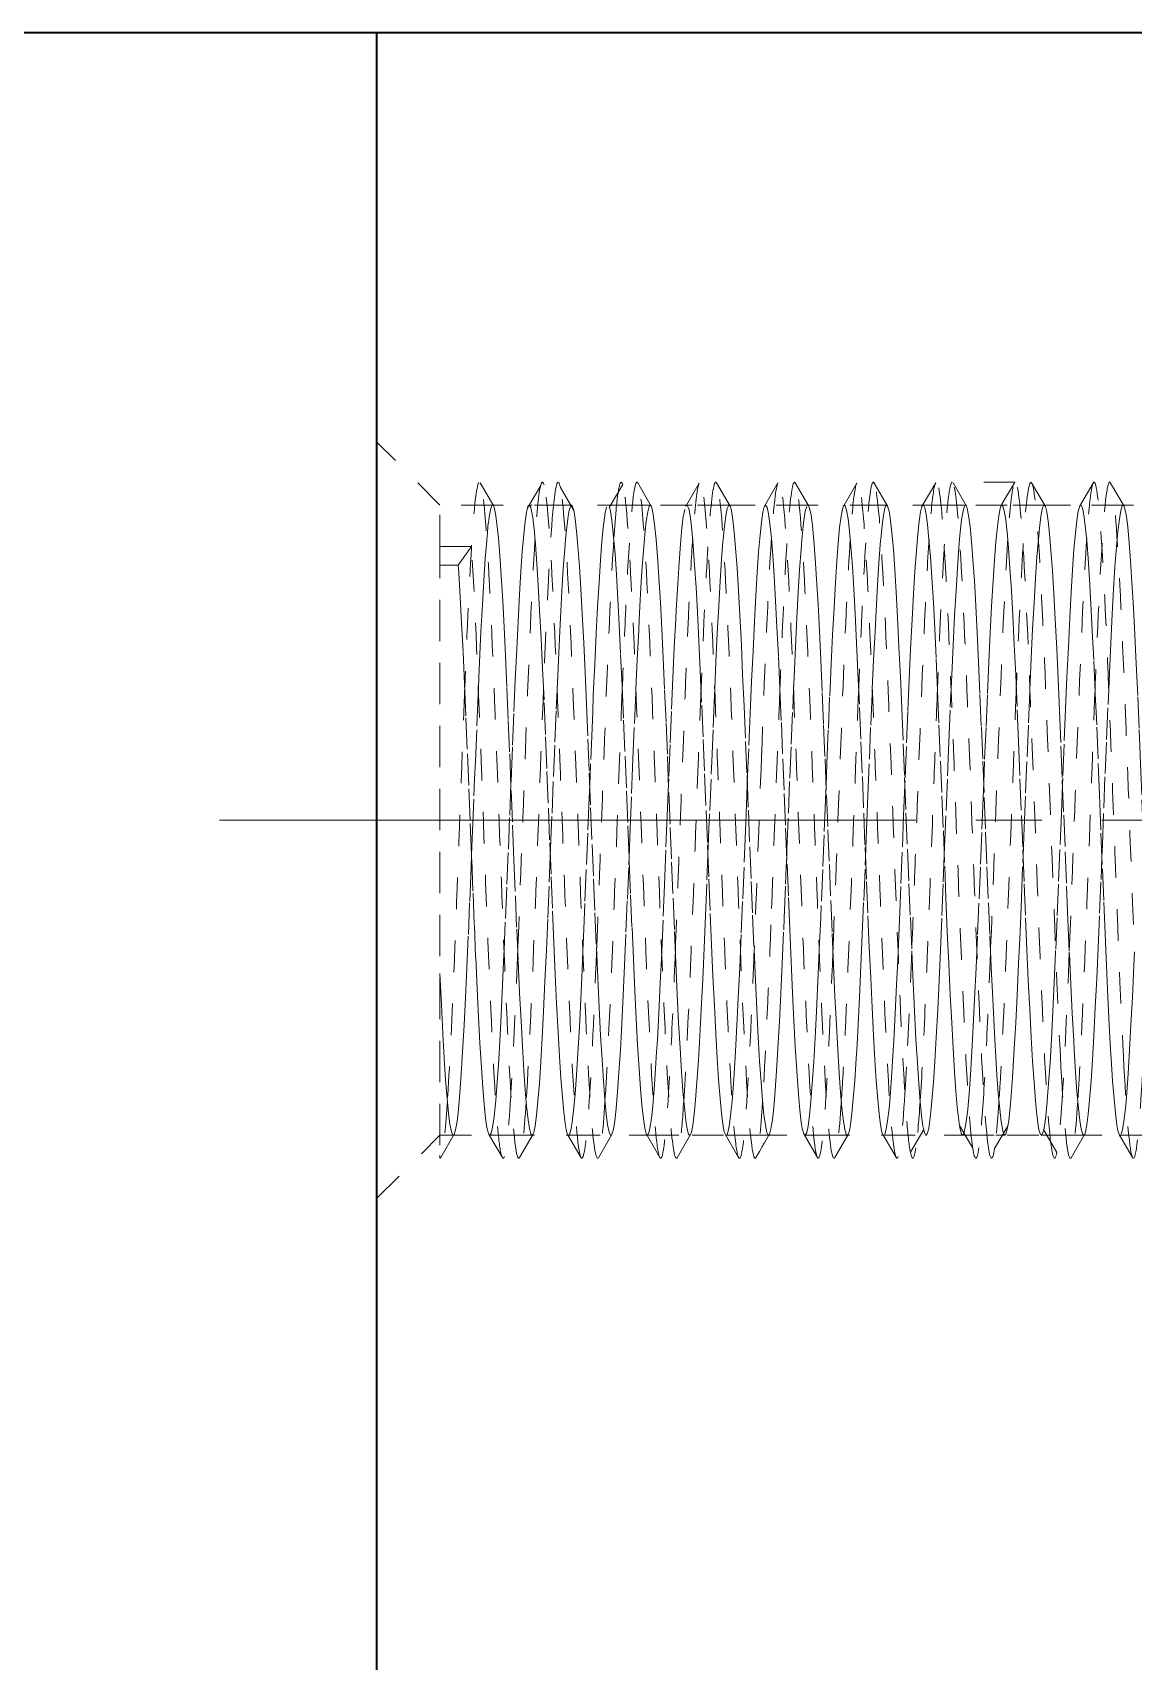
# Model space of a CAD drawing. Header units: millimetres. Extents: x -742 to 742, y -525 to 525.
# Drawn here: x -480.7 to -445.8, y -80.6 to -28.9 of the extents above; entities that cross this region are included whole.
import ezdxf

# ---------------------------------------------------------------- set-up
doc = ezdxf.new("R2010")
doc.units = ezdxf.units.MM
doc.linetypes.add('点画线', pattern=[18, 12, -2, 2, -2])
doc.linetypes.add('虚线', pattern=[2, 1, -1])
doc.layers.get('0').update_dxf_attribs({"lineweight": 35})
for name, color, linetype, lineweight in [('中心线层', 1, '点画线', 18), ('粗实线层', 7, 'Continuous', 35), ('虚线层', 6, '虚线', 18)]:
    doc.layers.add(name, color=color, linetype=linetype, lineweight=lineweight)

# ---------------------------------------------------------------- blocks, each defined once
blk = doc.blocks.new('*X9')
for p, q in [((-551.82, 60), (-487.802, 60)), ((-487.802, -70), (-487.802, 60)), ((-487.802, 60), (-437.802, 60))]:
    blk.add_line(p, q)
at = {"layer": '虚线层', "color": 7}
for p, q in [((-487.802, -70), (-487.802, 60)), ((-485.802, 45), (-487.802, 47)), ((-485.802, 45), (-487.802, 47)), ((-467.552, 45.732), (-469.552, 45.732)), ((-439.802, 45), (-485.802, 45)), ((-484.13, 45), (-485.802, 45)), ((-485.802, 25), (-485.802, 45)), ((-485.802, 43.688), (-485.802, 45)), ((-482.879, 45), (-482.973, 45)), ((-481.632, 45), (-482.879, 45)), ((-479.131, 45), (-480.471, 45)), ((-476.629, 45), (-477.972, 45)), ((-474.132, 45), (-475.474, 45)), ((-471.632, 45), (-472.971, 45)), ((-469.129, 45), (-470.471, 45)), ((-466.632, 45), (-467.974, 45)), ((-464.132, 45), (-465.471, 45)), ((-485.802, 43.688), (-485.802, 24.268)), ((-484.802, 43.688), (-485.802, 43.688)), ((-485.225, 43.095), (-484.802, 43.688)), ((-485.225, 43.095), (-485.802, 43.095)), ((-487.802, 23), (-485.802, 25)), ((-487.802, 23), (-485.802, 25)), ((-485.802, 25), (-439.802, 25)), ((-485.802, 25), (-485.383, 25)), ((-484.22, 25), (-482.88, 25)), ((-481.723, 25), (-480.38, 25)), ((-479.223, 25), (-477.883, 25)), ((-476.72, 25), (-475.381, 25)), ((-474.222, 25), (-472.879, 25)), ((-471.724, 25), (-470.382, 25)), ((-469.221, 25), (-468.167, 25)), ((-468.167, 25), (-467.882, 25)), ((-466.721, 25), (-466.636, 25)), ((-466.636, 25), (-465.379, 25)), ((-464.224, 25), (-462.881, 25))]:
    blk.add_line(p, q, dxfattribs=at)
for points in [[(-484.097, 44.969), (-484.525, 45.709)], [(-482.607, 45.625), (-482.971, 44.998)], [(-481.555, 44.833), (-481.981, 45.563)], [(-480.006, 45.657), (-480.432, 44.927)], [(-479.099, 44.967), (-479.526, 45.707)], [(-477.581, 45.701), (-477.985, 45.003)], [(-476.599, 44.972), (-477.026, 45.71)], [(-475.078, 45.707), (-475.505, 44.968)], [(-474.103, 44.973), (-474.53, 45.712)], [(-472.578, 45.703), (-472.982, 45.004)], [(-471.596, 44.96), (-472.023, 45.7)], [(-470.073, 45.713), (-470.501, 44.974)], [(-469.098, 44.97), (-469.525, 45.708)], [(-467.578, 45.708), (-467.972, 45.027)], [(-466.602, 44.974), (-467.03, 45.713)], [(-465.08, 45.7), (-465.507, 44.96)], [(-464.098, 44.964), (-464.525, 45.703)], [(-484.318, 43.903), (-484.3, 44.111), (-484.279, 44.323), (-484.234, 44.68), (-484.189, 44.898), (-484.166, 44.962), (-484.144, 44.995)], [(-482.989, 44.992), (-483.01, 44.954), (-483.027, 44.901)], [(-482.971, 44.998), (-483.02, 44.913)], [(-482.925, 44.922), (-482.968, 44.999), (-482.973, 45)], [(-481.779, 44.295), (-481.736, 44.646), (-481.715, 44.778), (-481.694, 44.878), (-481.648, 44.992), (-481.633, 45)], [(-481.633, 45), (-481.604, 44.975), (-481.56, 44.84)], [(-479.318, 43.931), (-479.304, 44.081), (-479.259, 44.488), (-479.211, 44.79), (-479.167, 44.956), (-479.145, 44.993)], [(-479.131, 45), (-479.125, 44.999), (-479.105, 44.977)], [(-477.985, 45.003), (-478.009, 44.963)], [(-476.747, 25.022), (-476.781, 25.114), (-476.829, 25.355), (-476.874, 25.705), (-476.918, 26.169), (-476.962, 26.774), (-477.005, 27.452), (-477.049, 28.222), (-477.097, 29.121), (-477.143, 30.05), (-477.187, 31.04), (-477.232, 32.133), (-477.274, 33.208), (-477.317, 34.305), (-477.365, 35.468), (-477.41, 36.568), (-477.456, 37.649), (-477.501, 38.75), (-477.543, 39.751), (-477.586, 40.694), (-477.633, 41.609), (-477.678, 42.398), (-477.724, 43.095), (-477.771, 43.722), (-477.813, 44.209), (-477.855, 44.583), (-477.901, 44.85), (-477.946, 44.98), (-477.972, 45)], [(-476.818, 43.924), (-476.78, 44.323), (-476.736, 44.665), (-476.691, 44.89), (-476.643, 44.995)], [(-476.629, 45), (-476.601, 44.976)], [(-474.247, 25.019), (-474.261, 25.045), (-474.306, 25.21), (-474.327, 25.338), (-474.349, 25.495), (-474.393, 25.919), (-474.436, 26.437), (-474.481, 27.06), (-474.529, 27.819), (-474.574, 28.631), (-474.618, 29.522), (-474.662, 30.53), (-474.705, 31.545), (-474.749, 32.602), (-474.797, 33.745), (-474.843, 34.848), (-474.887, 35.953), (-474.932, 37.102), (-474.974, 38.169), (-475.017, 39.197), (-475.065, 40.222), (-475.11, 41.132), (-475.156, 41.966), (-475.201, 42.752), (-475.243, 43.402), (-475.286, 43.95), (-475.333, 44.407), (-475.378, 44.724), (-475.424, 44.922), (-475.471, 45), (-475.474, 45)], [(-474.133, 45), (-474.123, 44.997), (-474.108, 44.983)], [(-474.108, 44.983), (-474.075, 44.902), (-474.029, 44.687), (-473.986, 44.354), (-473.941, 43.88), (-473.899, 43.318), (-473.855, 42.655), (-473.807, 41.856), (-473.761, 41.01), (-473.717, 40.091), (-473.672, 39.058), (-473.629, 38.023), (-473.586, 36.952), (-473.539, 35.801), (-473.493, 34.695), (-473.448, 33.594), (-473.402, 32.454), (-473.36, 31.402), (-473.317, 30.393), (-473.271, 29.394), (-473.225, 28.514), (-473.179, 27.714), (-473.133, 26.968), (-473.091, 26.359), (-473.048, 25.856), (-473.002, 25.448), (-472.957, 25.18), (-472.911, 25.031), (-472.879, 25)], [(-472.982, 45.004), (-473.005, 44.964)], [(-471.747, 25.017), (-471.758, 25.039), (-471.779, 25.102), (-471.824, 25.335), (-471.867, 25.677), (-471.913, 26.134), (-471.961, 26.73), (-472.006, 27.402), (-472.027, 27.776), (-472.048, 28.166), (-472.093, 29.06), (-472.136, 29.984), (-472.181, 30.97), (-472.229, 32.06), (-472.274, 33.133), (-472.318, 34.229), (-472.362, 35.392), (-472.405, 36.493), (-472.449, 37.575), (-472.497, 38.679), (-472.543, 39.684), (-472.587, 40.631), (-472.632, 41.552), (-472.674, 42.346), (-472.717, 43.05), (-472.765, 43.684), (-472.81, 44.179), (-472.856, 44.561), (-472.901, 44.836), (-472.943, 44.975), (-472.971, 45)], [(-471.819, 43.918), (-471.775, 44.35), (-471.729, 44.685), (-471.686, 44.901), (-471.641, 44.997)], [(-471.632, 45), (-471.603, 44.972)], [(-470.496, 44.982), (-470.51, 44.956), (-470.556, 44.791), (-470.601, 44.488), (-470.643, 44.081), (-470.686, 43.563), (-470.733, 42.906), (-470.778, 42.181), (-470.824, 41.369), (-470.87, 40.431), (-470.913, 39.471), (-470.955, 38.455), (-471.001, 37.343), (-471.046, 36.255), (-471.052, 36.124)], [(-469.319, 25.299), (-469.345, 25.471), (-469.393, 25.887), (-469.437, 26.398), (-469.458, 26.695), (-469.479, 27.014), (-469.524, 27.766), (-469.567, 28.573), (-469.613, 29.458), (-469.661, 30.461), (-469.706, 31.473), (-469.727, 32), (-469.748, 32.528), (-469.793, 33.669), (-469.836, 34.772), (-469.881, 35.877), (-469.929, 37.027), (-469.974, 38.096), (-470.018, 39.127), (-470.062, 40.157), (-470.105, 41.071), (-470.149, 41.912), (-470.197, 42.704), (-470.243, 43.361), (-470.287, 43.915), (-470.332, 44.381), (-470.374, 44.706), (-470.417, 44.913), (-470.465, 44.999), (-470.471, 45)], [(-469.129, 45), (-469.116, 44.995), (-469.101, 44.975)], [(-467.972, 45.027), (-468.005, 44.97)], [(-466.824, 25.316), (-466.867, 25.65), (-466.889, 25.862), (-466.91, 26.099), (-466.955, 26.688), (-466.999, 27.352), (-467.045, 28.11), (-467.093, 28.998), (-467.137, 29.918), (-467.158, 30.406), (-467.179, 30.9), (-467.224, 31.987), (-467.267, 33.058), (-467.313, 34.153), (-467.361, 35.315), (-467.406, 36.417), (-467.427, 36.966), (-467.448, 37.501), (-467.493, 38.608), (-467.536, 39.616), (-467.581, 40.567), (-467.629, 41.494), (-467.674, 42.294), (-467.718, 43.005), (-467.762, 43.646), (-467.805, 44.148), (-467.849, 44.538), (-467.897, 44.822), (-467.942, 44.97), (-467.974, 45)], [(-466.817, 43.907), (-466.816, 43.911), (-466.772, 44.377), (-466.729, 44.704), (-466.686, 44.911), (-466.639, 44.999)], [(-466.632, 45), (-466.607, 44.982)], [(-466.607, 44.982), (-466.593, 44.957), (-466.548, 44.793), (-466.502, 44.491), (-466.46, 44.085), (-466.417, 43.568), (-466.371, 42.912), (-466.325, 42.188), (-466.279, 41.377), (-466.233, 40.44), (-466.191, 39.48), (-466.148, 38.465), (-466.102, 37.353), (-466.057, 36.265), (-466.011, 35.162), (-465.964, 34.001), (-465.921, 32.908), (-465.9, 32.366), (-465.879, 31.841), (-465.833, 30.761), (-465.789, 29.787), (-465.743, 28.877), (-465.696, 28), (-465.679, 27.714)], [(-464.524, 27.714), (-464.567, 28.514), (-464.589, 28.949), (-464.61, 29.394), (-464.655, 30.394), (-464.699, 31.402), (-464.745, 32.454), (-464.793, 33.593), (-464.837, 34.695), (-464.858, 35.253), (-464.879, 35.801), (-464.924, 36.953), (-464.967, 38.024), (-465.013, 39.058), (-465.061, 40.091), (-465.106, 41.01), (-465.127, 41.446), (-465.148, 41.856), (-465.193, 42.655), (-465.236, 43.318), (-465.281, 43.88), (-465.329, 44.354), (-465.374, 44.687), (-465.418, 44.902), (-465.462, 44.997), (-465.471, 45)], [(-464.133, 45), (-464.117, 44.993), (-464.105, 44.976)], [(-484.101, 44.975), (-484.096, 44.965), (-484.079, 44.922)], [(-484.079, 44.922), (-484.036, 44.724), (-484.015, 44.579), (-483.994, 44.407), (-483.949, 43.95), (-483.904, 43.402), (-483.859, 42.752), (-483.811, 41.967), (-483.767, 41.132), (-483.746, 40.682), (-483.725, 40.222), (-483.68, 39.197), (-483.636, 38.169), (-483.591, 37.102), (-483.543, 35.953), (-483.498, 34.848), (-483.476, 34.291), (-483.455, 33.745), (-483.411, 32.602), (-483.368, 31.545), (-483.323, 30.53), (-483.275, 29.522), (-483.229, 28.631), (-483.186, 27.819), (-483.141, 27.06), (-483.099, 26.437), (-483.055, 25.919), (-483.007, 25.495), (-482.961, 25.21), (-482.917, 25.045), (-482.88, 25)], [(-483.027, 44.901), (-483.055, 44.775), (-483.1, 44.482), (-483.145, 44.073), (-483.193, 43.524), (-483.237, 42.894), (-483.258, 42.54), (-483.279, 42.168), (-483.324, 41.31), (-483.368, 40.415), (-483.413, 39.453), (-483.461, 38.384), (-483.506, 37.324), (-483.528, 36.779), (-483.549, 36.236), (-483.551, 36.162)], [(-483.02, 44.913), (-483.033, 44.891)], [(-481.75, 25.023), (-481.787, 25.125), (-481.832, 25.375), (-481.874, 25.734), (-481.918, 26.205), (-481.965, 26.817), (-482.011, 27.502), (-482.056, 28.278), (-482.101, 29.183), (-482.143, 30.117), (-482.186, 31.11), (-482.233, 32.206), (-482.278, 33.283), (-482.324, 34.381), (-482.371, 35.544), (-482.413, 36.643), (-482.455, 37.723), (-482.501, 38.821), (-482.546, 39.818), (-482.592, 40.756), (-482.64, 41.666), (-482.682, 42.449), (-482.704, 42.809), (-482.725, 43.14), (-482.77, 43.759), (-482.815, 44.239), (-482.86, 44.605), (-482.908, 44.863), (-482.925, 44.922)], [(-481.56, 44.84), (-481.559, 44.837), (-481.511, 44.561), (-481.467, 44.179), (-481.446, 43.943), (-481.425, 43.684), (-481.38, 43.05), (-481.336, 42.346), (-481.291, 41.552), (-481.243, 40.631), (-481.198, 39.684), (-481.176, 39.184), (-481.155, 38.679), (-481.111, 37.575), (-481.068, 36.492), (-481.023, 35.392), (-480.975, 34.229), (-480.929, 33.133), (-480.886, 32.06), (-480.841, 30.97), (-480.799, 29.984), (-480.755, 29.06), (-480.707, 28.166), (-480.661, 27.402), (-480.617, 26.73), (-480.572, 26.134), (-480.53, 25.677), (-480.486, 25.335), (-480.439, 25.102), (-480.393, 25.005), (-480.38, 25)], [(-480.515, 44.94), (-480.56, 44.758), (-480.608, 44.438), (-480.624, 44.295)], [(-479.25, 25.024), (-479.262, 25.052), (-479.305, 25.226), (-479.349, 25.519), (-479.397, 25.952), (-479.443, 26.477), (-479.487, 27.106), (-479.532, 27.872), (-479.574, 28.691), (-479.617, 29.586), (-479.665, 30.598), (-479.711, 31.617), (-479.756, 32.676), (-479.801, 33.821), (-479.843, 34.925), (-479.886, 36.029), (-479.933, 37.177), (-479.978, 38.241), (-480.024, 39.266), (-480.071, 40.287), (-480.113, 41.192), (-480.155, 42.021), (-480.201, 42.8), (-480.246, 43.444), (-480.292, 43.983), (-480.339, 44.433), (-480.382, 44.742), (-480.404, 44.852), (-480.425, 44.932), (-480.426, 44.936)], [(-479.105, 44.977), (-479.08, 44.912), (-479.036, 44.706), (-478.991, 44.381), (-478.943, 43.915), (-478.898, 43.361), (-478.876, 43.042), (-478.855, 42.704), (-478.811, 41.911), (-478.768, 41.071), (-478.723, 40.157), (-478.675, 39.127), (-478.629, 38.096), (-478.586, 37.027), (-478.541, 35.877), (-478.499, 34.772), (-478.455, 33.669), (-478.407, 32.528), (-478.361, 31.473), (-478.317, 30.462), (-478.272, 29.458), (-478.23, 28.573), (-478.186, 27.766), (-478.139, 27.014), (-478.093, 26.398), (-478.048, 25.888), (-478.002, 25.471), (-477.96, 25.194), (-477.917, 25.038), (-477.883, 25)], [(-478.039, 44.866), (-478.082, 44.625), (-478.104, 44.459), (-478.125, 44.267), (-478.17, 43.767), (-478.215, 43.183), (-478.26, 42.498), (-478.308, 41.679), (-478.324, 41.369)], [(-476.601, 44.976), (-476.598, 44.97), (-476.576, 44.911), (-476.555, 44.822), (-476.511, 44.538), (-476.468, 44.148), (-476.423, 43.646), (-476.375, 43.005), (-476.329, 42.294), (-476.286, 41.494), (-476.241, 40.567), (-476.199, 39.616), (-476.155, 38.608), (-476.107, 37.501), (-476.061, 36.417), (-476.017, 35.315), (-475.972, 34.153), (-475.93, 33.058), (-475.886, 31.987), (-475.839, 30.9), (-475.793, 29.918), (-475.748, 28.998), (-475.702, 28.111), (-475.66, 27.352), (-475.617, 26.688), (-475.571, 26.099), (-475.525, 25.65), (-475.479, 25.316), (-475.433, 25.092), (-475.391, 25.003), (-475.381, 25)], [(-475.501, 44.975), (-475.513, 44.948), (-475.555, 44.775), (-475.601, 44.463), (-475.646, 44.049), (-475.692, 43.523), (-475.739, 42.859), (-475.782, 42.128), (-475.804, 41.726), (-475.825, 41.31), (-475.87, 40.366), (-475.915, 39.402), (-475.96, 38.383), (-476.008, 37.268), (-476.024, 36.867)], [(-474.317, 43.904), (-474.298, 44.113), (-474.276, 44.328), (-474.255, 44.512), (-474.211, 44.806), (-474.167, 44.962)], [(-472.998, 44.976), (-473.033, 44.878), (-473.078, 44.646), (-473.124, 44.295), (-473.17, 43.804), (-473.213, 43.227), (-473.255, 42.549), (-473.301, 41.736), (-473.346, 40.879), (-473.392, 39.95), (-473.439, 38.908), (-473.482, 37.867), (-473.504, 37.329), (-473.525, 36.792), (-473.551, 36.112)], [(-471.603, 44.972), (-471.599, 44.963), (-471.555, 44.808), (-471.507, 44.515), (-471.461, 44.117), (-471.417, 43.608), (-471.372, 42.959), (-471.329, 42.241), (-471.286, 41.435), (-471.239, 40.504), (-471.193, 39.548), (-471.148, 38.537), (-471.102, 37.427), (-471.06, 36.341), (-471.017, 35.239), (-470.971, 34.077), (-470.925, 32.983), (-470.879, 31.914), (-470.833, 30.831), (-470.791, 29.853), (-470.748, 28.937), (-470.702, 28.055), (-470.657, 27.303), (-470.611, 26.645), (-470.564, 26.064), (-470.521, 25.623), (-470.5, 25.444), (-470.479, 25.297), (-470.456, 25.171)], [(-469.318, 43.926), (-469.299, 44.144), (-469.255, 44.535), (-469.207, 44.821), (-469.161, 44.969)], [(-469.101, 44.975), (-469.072, 44.891), (-469.029, 44.668), (-468.986, 44.327), (-468.939, 43.845), (-468.893, 43.276), (-468.848, 42.605), (-468.802, 41.8), (-468.76, 40.949), (-468.717, 40.025), (-468.671, 38.987), (-468.625, 37.951), (-468.579, 36.878), (-468.533, 35.725), (-468.491, 34.619), (-468.448, 33.518), (-468.402, 32.38), (-468.357, 31.33), (-468.311, 30.326), (-468.264, 29.331), (-468.221, 28.456), (-468.2, 28.045), (-468.179, 27.661), (-468.133, 26.922), (-468.089, 26.321), (-468.043, 25.826), (-467.996, 25.426), (-467.979, 25.316)], [(-468.002, 44.975), (-468.032, 44.89), (-468.074, 44.665), (-468.117, 44.323), (-468.165, 43.84), (-468.21, 43.27), (-468.256, 42.599), (-468.301, 41.793), (-468.343, 40.941), (-468.386, 40.016), (-468.433, 38.978), (-468.478, 37.941), (-468.524, 36.867), (-468.552, 36.186)], [(-465.501, 44.971), (-465.505, 44.962), (-465.549, 44.806), (-465.597, 44.512), (-465.642, 44.113), (-465.687, 43.602), (-465.732, 42.952), (-465.774, 42.234), (-465.817, 41.427), (-465.865, 40.495), (-465.91, 39.539), (-465.956, 38.527), (-466.001, 37.417), (-466.043, 36.331), (-466.051, 36.125)], [(-464.318, 43.921), (-464.293, 44.175), (-464.248, 44.558), (-464.202, 44.835), (-464.16, 44.975)], [(-464.105, 44.976), (-464.071, 44.88), (-464.025, 44.648), (-463.979, 44.299), (-463.933, 43.809), (-463.891, 43.233), (-463.848, 42.555), (-463.802, 41.744), (-463.757, 40.887), (-463.711, 39.959), (-463.664, 38.917), (-463.621, 37.877), (-463.6, 37.339), (-463.579, 36.802), (-463.533, 35.648), (-463.489, 34.542), (-463.443, 33.442), (-463.396, 32.306), (-463.379, 31.914)], [(-481.817, 43.907), (-481.796, 44.136), (-481.779, 44.295)], [(-480.624, 44.295), (-480.668, 43.831), (-480.689, 43.556), (-480.71, 43.259), (-480.755, 42.549), (-480.8, 41.778), (-480.845, 40.925), (-480.893, 39.95), (-480.937, 38.961), (-480.958, 38.443), (-480.979, 37.922), (-481.024, 36.792), (-481.051, 36.099)], [(-484.585, 39.166), (-484.57, 39.534), (-484.548, 40.016), (-484.503, 40.987), (-484.457, 41.834), (-484.434, 42.231), (-484.412, 42.599), (-484.364, 43.302), (-484.321, 43.867), (-484.318, 43.903)], [(-482.084, 39.142), (-482.064, 39.589), (-482.021, 40.543), (-482, 40.998), (-481.979, 41.428), (-481.933, 42.274), (-481.889, 42.987), (-481.843, 43.603), (-481.817, 43.907)], [(-479.479, 41.369), (-479.436, 42.181), (-479.415, 42.558), (-479.394, 42.906), (-479.348, 43.563), (-479.318, 43.931)], [(-477.086, 39.167), (-477.048, 40.016), (-477.004, 40.941), (-476.959, 41.792), (-476.911, 42.598), (-476.867, 43.27), (-476.845, 43.57), (-476.825, 43.84), (-476.818, 43.924)], [(-474.584, 39.142), (-474.567, 39.538), (-474.545, 40.028), (-474.525, 40.495), (-474.48, 41.428), (-474.436, 42.234), (-474.391, 42.952), (-474.343, 43.602), (-474.317, 43.904)], [(-472.085, 39.167), (-472.043, 40.082), (-471.998, 41.002), (-471.976, 41.438), (-471.955, 41.848), (-471.911, 42.648), (-471.867, 43.313), (-471.823, 43.876), (-471.819, 43.918)], [(-469.586, 39.179), (-469.567, 39.607), (-469.523, 40.559), (-469.475, 41.486), (-469.429, 42.287), (-469.386, 42.998), (-469.341, 43.641), (-469.318, 43.926)], [(-467.085, 39.139), (-467.041, 40.148), (-466.999, 41.063), (-466.955, 41.904), (-466.907, 42.697), (-466.861, 43.355), (-466.817, 43.907)], [(-464.585, 39.154), (-464.561, 39.674), (-464.516, 40.622), (-464.472, 41.544), (-464.429, 42.339), (-464.386, 43.044), (-464.339, 43.679), (-464.318, 43.921)], [(-484.245, 25.019), (-484.265, 25.06), (-484.311, 25.242), (-484.356, 25.543), (-484.401, 25.984), (-484.443, 26.517), (-484.486, 27.154), (-484.533, 27.926), (-484.578, 28.75), (-484.624, 29.65), (-484.671, 30.667), (-484.713, 31.689), (-484.755, 32.751), (-484.801, 33.897), (-484.846, 35.001), (-484.892, 36.105), (-484.94, 37.251), (-484.983, 38.314), (-485.004, 38.834), (-485.025, 39.335), (-485.07, 40.352), (-485.115, 41.252), (-485.16, 42.075), (-485.208, 42.848), (-485.225, 43.095)], [(-479.586, 39.168), (-479.543, 40.082), (-479.496, 41.048), (-479.479, 41.369)], [(-478.324, 41.369), (-478.368, 40.479), (-478.389, 40.004), (-478.41, 39.521), (-478.455, 38.456), (-478.5, 37.398), (-478.545, 36.312), (-478.552, 36.149)], [(-484.802, 33.903), (-484.771, 34.666), (-484.725, 35.771), (-484.702, 36.326), (-484.68, 36.867), (-484.633, 37.995), (-484.591, 39.03), (-484.585, 39.166)], [(-482.302, 33.841), (-482.291, 34.123), (-482.248, 35.229), (-482.203, 36.388), (-482.157, 37.473), (-482.112, 38.527), (-482.084, 39.142)], [(-479.801, 33.827), (-479.764, 34.742), (-479.721, 35.848), (-479.7, 36.401), (-479.679, 36.943), (-479.633, 38.068), (-479.589, 39.1), (-479.586, 39.168)], [(-477.179, 36.867), (-477.136, 37.941), (-477.115, 38.469), (-477.094, 38.978), (-477.086, 39.167)], [(-474.802, 33.862), (-474.794, 34.066), (-474.748, 35.228), (-474.704, 36.331), (-474.659, 37.417), (-474.611, 38.527), (-474.584, 39.142)], [(-472.301, 33.814), (-472.267, 34.685), (-472.245, 35.242), (-472.225, 35.79), (-472.18, 36.942), (-472.136, 38.014), (-472.091, 39.048), (-472.085, 39.167)], [(-469.801, 33.886), (-469.791, 34.142), (-469.743, 35.305), (-469.698, 36.406), (-469.676, 36.956), (-469.655, 37.491), (-469.611, 38.599), (-469.586, 39.179)], [(-467.302, 33.886), (-467.267, 34.761), (-467.223, 35.867), (-467.175, 37.017), (-467.129, 38.086), (-467.086, 39.118), (-467.085, 39.139)], [(-464.801, 33.814), (-464.786, 34.219), (-464.741, 35.381), (-464.699, 36.482), (-464.655, 37.565), (-464.607, 38.67), (-464.585, 39.154)], [(-477.301, 33.895), (-477.289, 34.2), (-477.243, 35.305), (-477.196, 36.463), (-477.179, 36.867)], [(-476.024, 36.867), (-476.052, 36.181)], [(-483.551, 36.162), (-483.593, 35.076), (-483.636, 33.971), (-483.681, 32.879), (-483.729, 31.759), (-483.769, 30.863)], [(-481.051, 36.099), (-481.068, 35.695), (-481.113, 34.589), (-481.161, 33.433), (-481.206, 32.352), (-481.228, 31.818), (-481.249, 31.303), (-481.268, 30.832)], [(-478.552, 36.149), (-478.593, 35.153), (-478.637, 34.047), (-478.658, 33.494), (-478.679, 32.954), (-478.724, 31.831), (-478.767, 30.819)], [(-476.052, 36.181), (-476.068, 35.771), (-476.089, 35.215), (-476.11, 34.666), (-476.155, 33.508), (-476.2, 32.425), (-476.245, 31.374), (-476.268, 30.854)], [(-473.551, 36.112), (-473.57, 35.638), (-473.615, 34.532), (-473.66, 33.432), (-473.708, 32.296), (-473.724, 31.904)], [(-471.052, 36.124), (-471.092, 35.152), (-471.139, 33.99), (-471.182, 32.898), (-471.204, 32.356), (-471.225, 31.831), (-471.267, 30.821)], [(-468.552, 36.186), (-468.57, 35.714), (-468.613, 34.609), (-468.655, 33.508), (-468.701, 32.37), (-468.746, 31.321), (-468.768, 30.837)], [(-466.051, 36.125), (-466.086, 35.228), (-466.133, 34.066), (-466.178, 32.973), (-466.224, 31.904), (-466.269, 30.864)], [(-485.355, 25.025), (-485.355, 25.025), (-485.307, 25.174), (-485.261, 25.439), (-485.238, 25.618), (-485.217, 25.822), (-485.172, 26.344), (-485.13, 26.95), (-485.108, 27.293), (-485.086, 27.655), (-485.039, 28.492), (-484.993, 29.37), (-484.97, 29.839), (-484.948, 30.317), (-484.902, 31.374), (-484.86, 32.425), (-484.839, 32.968), (-484.817, 33.508), (-484.802, 33.903)], [(-482.855, 25.022), (-482.83, 25.088), (-482.786, 25.294), (-482.739, 25.639), (-482.693, 26.085), (-482.648, 26.64), (-482.602, 27.333), (-482.56, 28.089), (-482.517, 28.929), (-482.471, 29.893), (-482.425, 30.873), (-482.38, 31.904), (-482.333, 33.029), (-482.302, 33.841)], [(-480.352, 25.023), (-480.348, 25.031), (-480.302, 25.189), (-480.26, 25.462), (-480.217, 25.852), (-480.171, 26.383), (-480.125, 26.996), (-480.08, 27.706), (-480.033, 28.55), (-479.991, 29.433), (-479.948, 30.385), (-479.902, 31.446), (-479.857, 32.499), (-479.812, 33.584), (-479.801, 33.827)], [(-477.858, 25.018), (-477.825, 25.098), (-477.78, 25.313), (-477.733, 25.666), (-477.691, 26.12), (-477.648, 26.682), (-477.602, 27.383), (-477.557, 28.144), (-477.512, 28.99), (-477.464, 29.958), (-477.421, 30.943), (-477.4, 31.459), (-477.379, 31.977), (-477.333, 33.104), (-477.301, 33.895)], [(-474.879, 31.904), (-474.836, 32.973), (-474.815, 33.522), (-474.802, 33.862)], [(-472.579, 27.706), (-472.536, 28.506), (-472.515, 28.94), (-472.494, 29.386), (-472.448, 30.384), (-472.404, 31.392), (-472.359, 32.444), (-472.311, 33.583), (-472.301, 33.814)], [(-470.279, 25.313), (-470.236, 25.646), (-470.215, 25.858), (-470.194, 26.094), (-470.148, 26.682), (-470.104, 27.345), (-470.059, 28.103), (-470.011, 28.99), (-469.967, 29.909), (-469.945, 30.396), (-469.925, 30.891), (-469.88, 31.977), (-469.836, 33.048), (-469.801, 33.886)], [(-467.784, 25.297), (-467.759, 25.468), (-467.711, 25.883), (-467.667, 26.392), (-467.645, 26.689), (-467.625, 27.007), (-467.58, 27.759), (-467.536, 28.565), (-467.491, 29.449), (-467.443, 30.452), (-467.398, 31.463), (-467.376, 31.99), (-467.355, 32.518), (-467.311, 33.659), (-467.302, 33.886)], [(-465.357, 25.017), (-465.345, 25.038), (-465.324, 25.101), (-465.28, 25.332), (-465.236, 25.673), (-465.191, 26.129), (-465.143, 26.724), (-465.098, 27.395), (-465.076, 27.768), (-465.055, 28.158), (-465.011, 29.051), (-464.967, 29.975), (-464.923, 30.961), (-464.875, 32.05), (-464.829, 33.123), (-464.801, 33.814)], [(-475.352, 25.029), (-475.348, 25.037), (-475.302, 25.204), (-475.257, 25.485), (-475.211, 25.883), (-475.164, 26.422), (-475.121, 27.042), (-475.1, 27.392), (-475.079, 27.759), (-475.033, 28.609), (-474.989, 29.497), (-474.943, 30.453), (-474.896, 31.517), (-474.879, 31.904)], [(-473.724, 31.904), (-473.768, 30.873), (-473.768, 30.857)], [(-483.769, 30.863), (-483.774, 30.734), (-483.818, 29.762), (-483.862, 28.808), (-483.905, 27.979), (-483.949, 27.236), (-483.997, 26.557), (-484.035, 26.096)], [(-481.268, 30.832), (-481.293, 30.249), (-481.336, 29.307), (-481.381, 28.434), (-481.429, 27.603), (-481.474, 26.905), (-481.518, 26.306), (-481.535, 26.092)], [(-478.767, 30.819), (-478.768, 30.804), (-478.813, 29.827), (-478.861, 28.869), (-478.906, 28.034), (-478.928, 27.645), (-478.949, 27.284), (-478.993, 26.598), (-479.034, 26.075)], [(-476.268, 30.854), (-476.293, 30.317), (-476.337, 29.37), (-476.358, 28.918), (-476.379, 28.492), (-476.424, 27.654), (-476.468, 26.95), (-476.513, 26.344), (-476.536, 26.073)], [(-473.768, 30.857), (-473.789, 30.372), (-473.81, 29.893), (-473.855, 28.929), (-473.9, 28.089), (-473.945, 27.333), (-473.993, 26.64), (-474.036, 26.098)], [(-471.267, 30.821), (-471.27, 30.751), (-471.315, 29.778), (-471.36, 28.868), (-471.408, 27.993), (-471.424, 27.706)], [(-468.768, 30.837), (-468.792, 30.317), (-468.839, 29.323), (-468.882, 28.448), (-468.904, 28.038), (-468.925, 27.654), (-468.97, 26.916), (-469.015, 26.316), (-469.035, 26.083)], [(-466.269, 30.864), (-466.27, 30.821), (-466.313, 29.844), (-466.355, 28.929), (-466.401, 28.048), (-466.446, 27.296), (-466.492, 26.64), (-466.536, 26.096)], [(-463.767, 30.825), (-463.786, 30.384), (-463.833, 29.386), (-463.878, 28.506), (-463.924, 27.706), (-463.97, 26.962), (-464.013, 26.354), (-464.035, 26.07)], [(-485.802, 30.138), (-485.756, 29.146), (-485.711, 28.222), (-485.668, 27.452), (-485.645, 27.098), (-485.623, 26.774), (-485.575, 26.169), (-485.529, 25.705), (-485.507, 25.514), (-485.486, 25.355), (-485.441, 25.114), (-485.399, 25.008), (-485.383, 25)], [(-472.851, 25.025), (-472.821, 25.109), (-472.8, 25.207), (-472.779, 25.332), (-472.733, 25.694), (-472.689, 26.155), (-472.643, 26.725), (-472.596, 27.432), (-472.579, 27.706)], [(-471.424, 27.706), (-471.467, 26.996), (-471.489, 26.674), (-471.51, 26.383), (-471.534, 26.078)], [(-465.679, 27.714), (-465.636, 27.002), (-465.615, 26.68), (-465.594, 26.388), (-465.548, 25.856), (-465.504, 25.465), (-465.459, 25.191), (-465.411, 25.032), (-465.379, 25)], [(-464.252, 25.024), (-464.282, 25.111), (-464.304, 25.209), (-464.325, 25.335), (-464.37, 25.698), (-464.415, 26.16), (-464.46, 26.731), (-464.508, 27.439), (-464.524, 27.714)], [(-484.035, 26.096), (-484.043, 26.017), (-484.087, 25.587), (-484.132, 25.259), (-484.174, 25.069), (-484.218, 25)], [(-481.535, 26.092), (-481.562, 25.791), (-481.605, 25.417), (-481.649, 25.16), (-481.697, 25.02)], [(-479.034, 26.075), (-479.036, 26.051), (-479.081, 25.613), (-479.129, 25.276), (-479.174, 25.078), (-479.218, 25.001)], [(-476.536, 26.073), (-476.561, 25.822), (-476.606, 25.439), (-476.628, 25.291), (-476.649, 25.174), (-476.693, 25.025)], [(-474.036, 26.098), (-474.037, 26.085), (-474.058, 25.847), (-474.079, 25.639), (-474.124, 25.294), (-474.168, 25.088), (-474.213, 25.003)], [(-471.534, 26.078), (-471.555, 25.852), (-471.599, 25.462), (-471.645, 25.189), (-471.693, 25.031)], [(-469.035, 26.083), (-469.06, 25.821), (-469.108, 25.423), (-469.124, 25.313)], [(-466.536, 26.096), (-466.539, 26.059), (-466.582, 25.619), (-466.604, 25.441), (-466.625, 25.294), (-466.647, 25.17)], [(-464.035, 26.07), (-464.055, 25.852), (-464.101, 25.445), (-464.146, 25.178), (-464.192, 25.031)], [(-485.776, 24.296), (-485.348, 25.037)], [(-485.377, 25.001), (-485.355, 25.025)], [(-484.251, 25.03), (-483.824, 24.29)], [(-484.22, 25), (-484.245, 25.019)], [(-483.277, 24.292), (-482.85, 25.031)], [(-481.754, 25.028), (-481.326, 24.289)], [(-481.723, 25), (-481.743, 25.012), (-481.75, 25.023)], [(-480.776, 24.289), (-480.349, 25.028)], [(-479.255, 25.033), (-478.827, 24.294)], [(-479.223, 25), (-479.25, 25.024)], [(-478.28, 24.289), (-477.852, 25.028)], [(-476.753, 25.034), (-476.326, 24.294)], [(-476.72, 25), (-476.736, 25.008), (-476.747, 25.022)], [(-475.776, 24.294), (-475.669, 24.483), (-475.616, 24.578), (-475.589, 24.625), (-475.562, 24.671), (-475.535, 24.717), (-475.508, 24.763), (-475.454, 24.855), (-475.345, 25.041)], [(-474.251, 25.026), (-473.826, 24.291)], [(-474.222, 25), (-474.247, 25.019)], [(-473.276, 24.291), (-472.848, 25.03)], [(-471.75, 25.023), (-471.323, 24.284)], [(-471.724, 25), (-471.737, 25.005)], [(-470.876, 24.46), (-470.45, 25.181)], [(-470.456, 25.171), (-470.433, 25.082), (-470.389, 25.002), (-470.382, 25)], [(-470.382, 25), (-470.343, 25.044), (-470.296, 25.219), (-470.279, 25.313)], [(-469.324, 25.308), (-468.898, 24.586)], [(-469.221, 25), (-469.255, 25.038), (-469.299, 25.194), (-469.319, 25.299)], [(-469.124, 25.313), (-469.167, 25.098), (-469.189, 25.036), (-469.21, 25.005), (-469.221, 25)], [(-468.205, 24.585), (-467.779, 25.307)], [(-467.979, 25.316), (-467.936, 25.1), (-467.915, 25.037), (-467.894, 25.005), (-467.882, 25)], [(-467.882, 25), (-467.848, 25.037), (-467.804, 25.192), (-467.784, 25.297)], [(-466.721, 25), (-466.76, 25.045), (-466.808, 25.222), (-466.824, 25.316)], [(-466.647, 25.17), (-466.67, 25.08), (-466.715, 25.001), (-466.721, 25)], [(-466.654, 25.18), (-466.227, 24.458)], [(-465.78, 24.284), (-465.353, 25.023)], [(-464.255, 25.03), (-463.827, 24.291)], [(-464.224, 25), (-464.239, 25.007), (-464.252, 25.024)], [(-485.802, 24.274), (-485.802, 24.368)]]:
    blk.add_lwpolyline(points, dxfattribs=at)
for points, knots in [([(-484.574, 45.712), (-484.646, 45.6), (-484.717, 44.965), (-484.865, 42.713), (-484.942, 41.062), (-485.018, 39.173)], [0, 0, 0, 0, 1543.215589, 1543.215589, 3177.175301, 3177.175301, 3177.175301, 3177.175301]), ([(-483.277, 24.292), (-483.302, 24.249), (-483.327, 24.269), (-483.448, 24.681), (-483.544, 25.963), (-483.735, 29.855), (-483.831, 32.416), (-484.023, 37.601), (-484.119, 40.161), (-484.31, 44.047), (-484.406, 45.325), (-484.502, 45.649)], [0, 0, 0, 0, 413.677326, 413.677326, 1999.800655, 1999.800655, 3585.923985, 3585.923985, 5172.047314, 5172.047314, 6758.170644, 6758.170644, 6758.170644, 6758.170644]), ([(-481.326, 24.289), (-481.335, 24.303), (-481.343, 24.325), (-481.448, 24.681), (-481.544, 25.963), (-481.735, 29.855), (-481.831, 32.416), (-482.023, 37.601), (-482.119, 40.161), (-482.31, 44.047), (-482.406, 45.325), (-482.502, 45.649)], [0, 0, 0, 0, 145.967167, 145.967167, 1792.220267, 1792.220267, 3438.473367, 3438.473367, 5084.726467, 5084.726467, 6730.979567, 6730.979567, 6730.979567, 6730.979567]), ([(-480.776, 24.289), (-480.868, 24.135), (-480.96, 24.862), (-481.148, 27.848), (-481.244, 30.137), (-481.435, 35.197), (-481.531, 37.907), (-481.723, 42.448), (-481.818, 44.224), (-481.937, 45.305), (-481.959, 45.459), (-481.981, 45.563)], [0, 0, 0, 0, 1547.758395, 1547.758395, 3163.71693, 3163.71693, 4779.675465, 4779.675465, 6395.633999, 6395.633999, 6772.192244, 6772.192244, 6772.192244, 6772.192244]), ([(-478.828, 24.294), (-478.902, 24.43), (-478.977, 25.132), (-479.148, 27.848), (-479.244, 30.137), (-479.435, 35.197), (-479.531, 37.907), (-479.723, 42.448), (-479.818, 44.224), (-479.945, 45.379), (-479.975, 45.565), (-480.006, 45.657)], [0, 0, 0, 0, 1284.217909, 1284.217909, 2930.202303, 2930.202303, 4576.186698, 4576.186698, 6222.171093, 6222.171093, 6745.531461, 6745.531461, 6745.531461, 6745.531461]), ([(-479.526, 45.706), (-479.556, 45.758), (-479.585, 45.724), (-479.71, 45.192), (-479.806, 43.837), (-479.902, 41.835)], [0, 0, 0, 0, 737.91488, 737.91488, 3146.052925, 3146.052925, 3146.052925, 3146.052925]), ([(-478.28, 24.289), (-478.341, 24.2), (-478.403, 24.491), (-478.56, 26.185), (-478.656, 28.091), (-478.848, 32.784), (-478.943, 35.513), (-479.135, 40.49), (-479.231, 42.678), (-479.393, 45.028), (-479.46, 45.589), (-479.526, 45.706)], [0, 0, 0, 0, 995.364299, 995.364299, 2544.407745, 2544.407745, 4093.451192, 4093.451192, 5642.494638, 5642.494638, 6716.871687, 6716.871687, 6716.871687, 6716.871687]), ([(-477.581, 45.701), (-477.592, 45.68), (-477.603, 45.645), (-477.671, 45.356), (-477.728, 44.778), (-477.785, 43.927)], [0, 0, 0, 0, 505.145272, 505.145272, 3133.557788, 3133.557788, 3133.557788, 3133.557788]), ([(-476.326, 24.294), (-476.372, 24.371), (-476.418, 24.659), (-476.56, 26.185), (-476.656, 28.091), (-476.848, 32.784), (-476.943, 35.513), (-477.135, 40.49), (-477.231, 42.678), (-477.412, 45.294), (-477.497, 45.869), (-477.581, 45.701)], [0, 0, 0, 0, 735.81337, 735.81337, 2268.205792, 2268.205792, 3800.598214, 3800.598214, 5332.990636, 5332.990636, 6690.035619, 6690.035619, 6690.035619, 6690.035619]), ([(-477.026, 45.71), (-477.026, 45.711), (-477.027, 45.711), (-477.052, 45.754), (-477.078, 45.729), (-477.103, 45.639)], [0, 0, 0, 0, 30.107355, 30.107355, 3130.086258, 3130.086258, 3130.086258, 3130.086258]), ([(-475.778, 24.292), (-475.811, 24.237), (-475.844, 24.292), (-475.973, 24.947), (-476.068, 26.379), (-476.26, 30.477), (-476.356, 33.094), (-476.548, 38.268), (-476.643, 40.762), (-476.835, 44.421), (-476.93, 45.545), (-477.026, 45.71)], [0, 0, 0, 0, 527.958665, 527.958665, 2062.624366, 2062.624366, 3597.290067, 3597.290067, 5131.955768, 5131.955768, 6662.666309, 6662.666309, 6662.666309, 6662.666309]), ([(-473.826, 24.291), (-473.843, 24.318), (-473.86, 24.374), (-473.973, 24.947), (-474.068, 26.379), (-474.26, 30.477), (-474.356, 33.094), (-474.548, 38.268), (-474.643, 40.762), (-474.835, 44.426), (-474.931, 45.55), (-475.044, 45.74), (-475.061, 45.738), (-475.078, 45.707)], [0, 0, 0, 0, 317.791701, 317.791701, 2126.738997, 2126.738997, 3935.686294, 3935.686294, 5744.633591, 5744.633591, 7553.580887, 7553.580887, 7874.843817, 7874.843817, 7874.843817, 7874.843817]), ([(-474.53, 45.712), (-474.596, 45.805), (-474.661, 45.465), (-474.823, 43.603), (-474.918, 41.636), (-475.015, 39.234), (-475.016, 39.211), (-475.017, 39.188)], [0, 0, 0, 0, 1739.004969, 1739.004969, 4278.48931, 4278.48931, 4302.587621, 4302.587621, 4302.587621, 4302.587621]), ([(-473.276, 24.291), (-473.28, 24.283), (-473.285, 24.277), (-473.385, 24.193), (-473.481, 25.082), (-473.673, 28.389), (-473.768, 30.767), (-473.96, 35.888), (-474.056, 38.568), (-474.248, 42.944), (-474.343, 44.586), (-474.469, 45.535), (-474.5, 45.67), (-474.53, 45.712)], [0, 0, 0, 0, 85.958288, 85.958288, 1883.88271, 1883.88271, 3681.807132, 3681.807132, 5479.731553, 5479.731553, 7277.655975, 7277.655975, 7844.385759, 7844.385759, 7844.385759, 7844.385759]), ([(-472.578, 45.703), (-472.627, 45.615), (-472.677, 45.281), (-472.746, 44.483), (-472.766, 44.222), (-472.785, 43.93)], [0, 0, 0, 0, 2228.070759, 2228.070759, 3102.603983, 3102.603983, 3102.603983, 3102.603983]), ([(-471.323, 24.284), (-471.407, 24.411), (-471.492, 25.274), (-471.673, 28.389), (-471.768, 30.767), (-471.96, 35.888), (-472.056, 38.568), (-472.248, 42.944), (-472.343, 44.586), (-472.485, 45.655), (-472.532, 45.785), (-472.578, 45.703)], [0, 0, 0, 0, 1345.976239, 1345.976239, 2869.703233, 2869.703233, 4393.430227, 4393.430227, 5917.157221, 5917.157221, 6650.853074, 6650.853074, 6650.853074, 6650.853074]), ([(-472.023, 45.7), (-472.062, 45.775), (-472.101, 45.701), (-472.235, 44.905), (-472.331, 43.401), (-472.457, 40.637), (-472.488, 39.916), (-472.518, 39.16)], [0, 0, 0, 0, 1004.347469, 1004.347469, 3490.620906, 3490.620906, 4280.063583, 4280.063583, 4280.063583, 4280.063583]), ([(-470.876, 24.459), (-470.914, 24.647), (-470.951, 24.976), (-471.085, 26.618), (-471.181, 28.644), (-471.373, 33.466), (-471.468, 36.203), (-471.66, 41.08), (-471.756, 43.16), (-471.909, 45.151), (-471.966, 45.588), (-472.023, 45.7)], [0, 0, 0, 0, 654.675916, 654.675916, 2313.948954, 2313.948954, 3973.221992, 3973.221992, 5632.49503, 5632.49503, 6621.49317, 6621.49317, 6621.49317, 6621.49317]), ([(-470.073, 45.713), (-470.095, 45.682), (-470.117, 45.602), (-470.188, 45.182), (-470.237, 44.647), (-470.286, 43.913)], [0, 0, 0, 0, 955.354442, 955.354442, 3086.957515, 3086.957515, 3086.957515, 3086.957515]), ([(-468.898, 24.586), (-468.929, 24.782), (-468.959, 25.067), (-469.085, 26.618), (-469.181, 28.644), (-469.373, 33.466), (-469.468, 36.203), (-469.66, 41.08), (-469.756, 43.16), (-469.926, 45.369), (-469.999, 45.818), (-470.073, 45.713)], [0, 0, 0, 0, 511.382913, 511.382913, 2124.488718, 2124.488718, 3737.594524, 3737.594524, 5350.700329, 5350.700329, 6593.992856, 6593.992856, 6593.992856, 6593.992856]), ([(-469.552, 45.732), (-469.552, 45.732), (-469.552, 45.732), (-469.635, 45.731), (-469.718, 45), (-469.801, 43.684)], [0, 0, 0, 0, 2.565909, 2.565909, 3083.673152, 3083.673152, 3083.673152, 3083.673152]), ([(-468.402, 24.607), (-468.498, 25.254), (-468.593, 26.828), (-468.785, 31.117), (-468.881, 33.779), (-469.073, 38.922), (-469.168, 41.341), (-469.351, 44.609), (-469.438, 45.549), (-469.525, 45.708)], [0, 0, 0, 0, 1390.38235, 1390.38235, 2780.7647, 2780.7647, 4171.14705, 4171.14705, 5433.19837, 5433.19837, 5433.19837, 5433.19837]), ([(-466.402, 24.607), (-466.498, 25.254), (-466.593, 26.828), (-466.785, 31.117), (-466.881, 33.779), (-467.073, 38.922), (-467.168, 41.341), (-467.36, 44.766), (-467.456, 45.732), (-467.552, 45.732)], [0, 0, 0, 0, 1353.023153, 1353.023153, 2706.046306, 2706.046306, 4059.069458, 4059.069458, 5411.114074, 5411.114074, 5411.114074, 5411.114074]), ([(-467.03, 45.713), (-467.104, 45.818), (-467.178, 45.367), (-467.268, 44.185), (-467.285, 43.943), (-467.302, 43.678)], [0, 0, 0, 0, 2505.192991, 2505.192991, 3068.401743, 3068.401743, 3068.401743, 3068.401743]), ([(-466.102, 27.18), (-466.198, 28.958), (-466.293, 31.415), (-466.485, 36.576), (-466.581, 39.216), (-466.773, 43.409), (-466.868, 44.911), (-466.986, 45.603), (-467.008, 45.683), (-467.03, 45.713)], [0, 0, 0, 0, 1685.64751, 1685.64751, 3371.295021, 3371.295021, 5056.942531, 5056.942531, 5440.860202, 5440.860202, 5440.860202, 5440.860202]), ([(-465.08, 45.7), (-465.137, 45.588), (-465.194, 45.149), (-465.263, 44.262), (-465.273, 44.111), (-465.284, 43.95)], [0, 0, 0, 0, 2571.900028, 2571.900028, 3055.929267, 3055.929267, 3055.929267, 3055.929267]), ([(-464.102, 27.18), (-464.198, 28.958), (-464.293, 31.415), (-464.485, 36.576), (-464.581, 39.216), (-464.773, 43.409), (-464.868, 44.911), (-465.003, 45.702), (-465.041, 45.775), (-465.08, 45.7)], [0, 0, 0, 0, 1592.543472, 1592.543472, 3185.086944, 3185.086944, 4777.630415, 4777.630415, 5418.789589, 5418.789589, 5418.789589, 5418.789589]), ([(-464.525, 45.703), (-464.572, 45.786), (-464.618, 45.654), (-464.76, 44.58), (-464.856, 42.936), (-464.974, 40.245), (-464.996, 39.717), (-465.018, 39.17)], [0, 0, 0, 0, 1188.727635, 1188.727635, 3650.898708, 3650.898708, 4215.545883, 4215.545883, 4215.545883, 4215.545883]), ([(-463.802, 31.688), (-463.898, 34.157), (-463.993, 36.888), (-464.185, 41.645), (-464.281, 43.61), (-464.426, 45.283), (-464.476, 45.616), (-464.525, 45.703)], [0, 0, 0, 0, 1675.445763, 1675.445763, 3350.891527, 3350.891527, 4217.437899, 4217.437899, 4217.437899, 4217.437899]), ([(-482.202, 44.976), (-482.298, 44.018), (-482.394, 42.175), (-482.499, 39.643), (-482.508, 39.416), (-482.517, 39.187)], [0, 0, 0, 0, 2881.67052, 2881.67052, 3159.26531, 3159.26531, 3159.26531, 3159.26531]), ([(-475.284, 43.955), (-475.294, 43.804), (-475.304, 43.645), (-475.41, 41.886), (-475.506, 39.555), (-475.602, 37.004)], [0, 0, 0, 0, 298.698895, 298.698895, 3112.57756, 3112.57756, 3112.57756, 3112.57756]), ([(-465.284, 43.95), (-465.369, 42.68), (-465.454, 40.796), (-465.635, 36.191), (-465.731, 33.454), (-465.83, 30.967), (-465.833, 30.89), (-465.836, 30.814)], [0, 0, 0, 0, 1951.067617, 1951.067617, 4149.280275, 4149.280275, 4219.83999, 4219.83999, 4219.83999, 4219.83999]), ([(-483.824, 24.291), (-483.863, 24.348), (-483.901, 24.553), (-484.035, 25.786), (-484.131, 27.565), (-484.323, 32.11), (-484.419, 34.821), (-484.61, 39.879), (-484.706, 42.164), (-484.802, 43.688)], [0, 0, 0, 0, 654.22183, 654.22183, 2286.833516, 2286.833516, 3919.445202, 3919.445202, 5552.056888, 5552.056888, 5552.056888, 5552.056888]), ([(-482.785, 43.931), (-482.787, 43.912), (-482.788, 43.892), (-482.885, 42.413), (-482.981, 40.172), (-483.163, 35.397), (-483.25, 32.962), (-483.336, 30.813)], [0, 0, 0, 0, 31.337702, 31.337702, 2311.992138, 2311.992138, 4368.117417, 4368.117417, 4368.117417, 4368.117417]), ([(-480.286, 43.925), (-480.354, 42.906), (-480.421, 41.503), (-480.585, 37.555), (-480.681, 34.833), (-480.796, 31.811), (-480.816, 31.31), (-480.835, 30.825)], [0, 0, 0, 0, 1611.767816, 1611.767816, 3885.008808, 3885.008808, 4348.762694, 4348.762694, 4348.762694, 4348.762694]), ([(-477.302, 43.677), (-477.306, 43.611), (-477.31, 43.544), (-477.382, 42.348), (-477.45, 40.848), (-477.518, 39.161)], [0, 0, 0, 0, 179.078063, 179.078063, 3124.285994, 3124.285994, 3124.285994, 3124.285994]), ([(-472.785, 43.93), (-472.862, 42.785), (-472.938, 41.151), (-473.11, 36.877), (-473.206, 34.146), (-473.302, 31.677)], [0, 0, 0, 0, 1372.849787, 1372.849787, 3096.473034, 3096.473034, 3096.473034, 3096.473034]), ([(-470.286, 43.913), (-470.333, 43.211), (-470.38, 42.328), (-470.523, 39.205), (-470.618, 36.564), (-470.754, 32.904), (-470.794, 31.846), (-470.835, 30.851)], [0, 0, 0, 0, 1091.638606, 1091.638606, 3326.398572, 3326.398572, 4261.577422, 4261.577422, 4261.577422, 4261.577422]), ([(-469.801, 43.684), (-469.814, 43.485), (-469.827, 43.272), (-469.899, 41.978), (-469.959, 40.636), (-470.018, 39.155)], [0, 0, 0, 0, 536.688671, 536.688671, 3077.59063, 3077.59063, 3077.59063, 3077.59063]), ([(-467.785, 43.939), (-467.803, 43.669), (-467.821, 43.371), (-467.935, 41.331), (-468.031, 38.911), (-468.196, 34.476), (-468.266, 32.565), (-468.335, 30.839)], [0, 0, 0, 0, 419.24004, 419.24004, 2634.126047, 2634.126047, 4239.138639, 4239.138639, 4239.138639, 4239.138639]), ([(-477.902, 41.835), (-477.998, 39.834), (-478.093, 37.246), (-478.238, 33.35), (-478.286, 32.061), (-478.334, 30.861)], [0, 0, 0, 0, 2075.290694, 2075.290694, 3120.900592, 3120.900592, 3120.900592, 3120.900592]), ([(-485.018, 39.173), (-485.037, 38.683), (-485.057, 38.178), (-485.173, 35.149), (-485.269, 32.429), (-485.432, 28.489), (-485.5, 27.091), (-485.568, 26.075)], [0, 0, 0, 0, 470.267604, 470.267604, 2754.245196, 2754.245196, 4368.348504, 4368.348504, 4368.348504, 4368.348504]), ([(-482.517, 39.187), (-482.604, 37.033), (-482.69, 34.592), (-482.873, 29.813), (-482.969, 27.575), (-483.066, 26.102), (-483.067, 26.084), (-483.068, 26.067)], [0, 0, 0, 0, 2051.228898, 2051.228898, 4321.119046, 4321.119046, 4348.5968, 4348.5968, 4348.5968, 4348.5968]), ([(-480.018, 39.153), (-480.075, 37.736), (-480.132, 36.196), (-480.285, 32.065), (-480.381, 29.536), (-480.507, 27.048), (-480.538, 26.517), (-480.568, 26.065)], [0, 0, 0, 0, 1345.561515, 1345.561515, 3607.479682, 3607.479682, 4326.030783, 4326.030783, 4326.030783, 4326.030783]), ([(-472.518, 39.16), (-472.583, 37.534), (-472.649, 35.745), (-472.81, 31.404), (-472.906, 28.949), (-473.002, 27.173)], [0, 0, 0, 0, 1248.626638, 1248.626638, 3078.171055, 3078.171055, 3078.171055, 3078.171055]), ([(-470.018, 39.155), (-470.054, 38.258), (-470.091, 37.309), (-470.223, 33.768), (-470.318, 31.106), (-470.465, 27.824), (-470.516, 26.846), (-470.567, 26.083)], [0, 0, 0, 0, 837.577707, 837.577707, 3058.552353, 3058.552353, 4239.0341, 4239.0341, 4239.0341, 4239.0341]), ([(-467.517, 39.189), (-467.524, 39.005), (-467.532, 38.819), (-467.635, 36.191), (-467.731, 33.454), (-467.907, 29.02), (-467.988, 27.268), (-468.068, 26.062)], [0, 0, 0, 0, 169.779689, 169.779689, 2369.122374, 2369.122374, 4216.85632, 4216.85632, 4216.85632, 4216.85632]), ([(-465.018, 39.17), (-465.092, 37.334), (-465.165, 35.29), (-465.335, 30.756), (-465.431, 28.379), (-465.541, 26.488), (-465.555, 26.264), (-465.569, 26.057)], [0, 0, 0, 0, 1688.05202, 1688.05202, 3878.41856, 3878.41856, 4196.887597, 4196.887597, 4196.887597, 4196.887597]), ([(-477.602, 37.004), (-477.698, 34.454), (-477.793, 31.761), (-477.949, 28.148), (-478.008, 26.965), (-478.068, 26.075)], [0, 0, 0, 0, 1914.964773, 1914.964773, 3102.581274, 3102.581274, 3102.581274, 3102.581274]), ([(-483.336, 30.813), (-483.345, 30.579), (-483.355, 30.347), (-483.427, 28.614), (-483.489, 27.308), (-483.552, 26.317)], [0, 0, 0, 0, 408.90109, 408.90109, 3117.63807, 3117.63807, 3117.63807, 3117.63807]), ([(-480.835, 30.825), (-480.912, 28.932), (-480.988, 27.278), (-481.152, 24.793), (-481.239, 24.146), (-481.326, 24.289)], [0, 0, 0, 0, 1446.427513, 1446.427513, 3102.441848, 3102.441848, 3102.441848, 3102.441848]), ([(-478.334, 30.861), (-478.382, 29.679), (-478.429, 28.585), (-478.573, 25.76), (-478.668, 24.557), (-478.785, 24.262), (-478.806, 24.255), (-478.828, 24.294)], [0, 0, 0, 0, 1235.209185, 1235.209185, 3724.736168, 3724.736168, 4271.902612, 4271.902612, 4271.902612, 4271.902612]), ([(-475.836, 30.82), (-475.854, 30.377), (-475.871, 29.946), (-475.985, 27.301), (-476.081, 25.59), (-476.227, 24.376), (-476.276, 24.211), (-476.326, 24.294)], [0, 0, 0, 0, 463.548093, 463.548093, 2954.738263, 2954.738263, 4249.726332, 4249.726332, 4249.726332, 4249.726332]), ([(-473.336, 30.813), (-473.421, 28.714), (-473.505, 26.921), (-473.668, 24.673), (-473.747, 24.163), (-473.826, 24.291)], [0, 0, 0, 0, 1578.847997, 1578.847997, 3055.673271, 3055.673271, 3055.673271, 3055.673271]), ([(-468.335, 30.839), (-468.361, 30.182), (-468.388, 29.553), (-468.46, 27.939), (-468.506, 27.046), (-468.552, 26.321)], [0, 0, 0, 0, 1105.662056, 1105.662056, 3024.189831, 3024.189831, 3024.189831, 3024.189831]), ([(-463.335, 30.841), (-463.399, 29.255), (-463.463, 27.83), (-463.623, 25.076), (-463.718, 24.191), (-463.819, 24.277), (-463.823, 24.283), (-463.828, 24.291)], [0, 0, 0, 0, 1612.901406, 1612.901406, 4030.337987, 4030.337987, 4142.289798, 4142.289798, 4142.289798, 4142.289798]), ([(-465.78, 24.284), (-465.792, 24.268), (-465.803, 24.264), (-465.91, 24.356), (-466.006, 25.402), (-466.102, 27.18)], [0, 0, 0, 0, 315.63542, 315.63542, 2988.240977, 2988.240977, 2988.240977, 2988.240977]), ([(-485.568, 26.075), (-485.596, 25.654), (-485.624, 25.298), (-485.68, 24.738), (-485.708, 24.537), (-485.737, 24.415)], [0, 0, 0, 0, 1554.647266, 1554.647266, 3115.93642, 3115.93642, 3115.93642, 3115.93642]), ([(-483.552, 26.317), (-483.585, 25.788), (-483.619, 25.35), (-483.709, 24.448), (-483.767, 24.205), (-483.824, 24.291)], [0, 0, 0, 0, 1140.070543, 1140.070543, 3104.315402, 3104.315402, 3104.315402, 3104.315402]), ([(-480.568, 26.065), (-480.634, 25.092), (-480.699, 24.48), (-480.768, 24.305), (-480.772, 24.296), (-480.776, 24.289)], [0, 0, 0, 0, 2905.352304, 2905.352304, 3085.057863, 3085.057863, 3085.057863, 3085.057863]), ([(-478.068, 26.075), (-478.104, 25.53), (-478.14, 25.095), (-478.211, 24.505), (-478.245, 24.339), (-478.28, 24.289)], [0, 0, 0, 0, 1581.240481, 1581.240481, 3069.267682, 3069.267682, 3069.267682, 3069.267682]), ([(-475.569, 26.051), (-475.576, 25.95), (-475.583, 25.852), (-475.652, 24.895), (-475.715, 24.395), (-475.778, 24.292)], [0, 0, 0, 0, 297.355024, 297.355024, 3053.421065, 3053.421065, 3053.421065, 3053.421065]), ([(-471.052, 26.312), (-471.131, 25.062), (-471.21, 24.339), (-471.3, 24.264), (-471.312, 24.268), (-471.323, 24.284)], [0, 0, 0, 0, 2652.085436, 2652.085436, 3026.71667, 3026.71667, 3026.71667, 3026.71667]), ([(-468.068, 26.062), (-468.084, 25.833), (-468.099, 25.623), (-468.145, 25.064), (-468.175, 24.779), (-468.205, 24.585)], [0, 0, 0, 0, 1009.329048, 1009.329048, 3006.646496, 3006.646496, 3006.646496, 3006.646496]), ([(-466.051, 26.327), (-466.072, 25.992), (-466.093, 25.693), (-466.152, 24.972), (-466.19, 24.645), (-466.227, 24.458)], [0, 0, 0, 0, 1071.21602, 1071.21602, 2995.001928, 2995.001928, 2995.001928, 2995.001928])]:
    blk.add_open_spline(points, degree=3, knots=knots, dxfattribs=at)
for points in [[(-484.502, 45.649), (-484.51, 45.675), (-484.518, 45.695), (-484.525, 45.709)], [(-482.607, 45.624), (-482.666, 45.4), (-482.726, 44.824), (-482.785, 43.931)], [(-482.502, 45.649), (-482.537, 45.767), (-482.572, 45.756), (-482.607, 45.624)], [(-481.981, 45.563), (-482.055, 45.907), (-482.128, 45.71), (-482.202, 44.976)], [(-480.006, 45.657), (-480.052, 45.797), (-480.097, 45.727), (-480.143, 45.447)], [(-477.103, 45.639), (-477.169, 45.404), (-477.236, 44.73), (-477.302, 43.677)], [(-475.078, 45.707), (-475.147, 45.58), (-475.215, 44.974), (-475.284, 43.955)], [(-467.617, 45.586), (-467.673, 45.336), (-467.729, 44.773), (-467.785, 43.939)], [(-480.143, 45.447), (-480.163, 45.328), (-480.182, 45.171), (-480.202, 44.976)], [(-480.202, 44.976), (-480.23, 44.697), (-480.258, 44.343), (-480.286, 43.925)], [(-477.785, 43.927), (-477.824, 43.349), (-477.863, 42.645), (-477.902, 41.835)], [(-467.302, 43.678), (-467.373, 42.536), (-467.445, 40.973), (-467.517, 39.189)], [(-479.902, 41.835), (-479.941, 41.024), (-479.98, 40.117), (-480.018, 39.153)], [(-477.518, 39.161), (-477.546, 38.469), (-477.574, 37.746), (-477.602, 37.004)], [(-475.017, 39.188), (-475.112, 36.825), (-475.207, 34.122), (-475.302, 31.677)], [(-475.602, 37.004), (-475.68, 34.928), (-475.758, 32.758), (-475.836, 30.82)], [(-475.302, 31.677), (-475.391, 29.384), (-475.48, 27.381), (-475.569, 26.051)], [(-473.302, 31.677), (-473.313, 31.384), (-473.325, 31.096), (-473.336, 30.813)], [(-470.835, 30.851), (-470.89, 29.468), (-470.946, 28.205), (-471.002, 27.173)], [(-465.836, 30.814), (-465.908, 29.029), (-465.979, 27.468), (-466.051, 26.327)], [(-473.002, 27.173), (-473.024, 26.767), (-473.046, 26.399), (-473.068, 26.073)], [(-471.002, 27.173), (-471.018, 26.863), (-471.035, 26.576), (-471.052, 26.312)], [(-463.828, 24.291), (-463.919, 24.455), (-464.01, 25.485), (-464.102, 27.18)], [(-483.068, 26.067), (-483.138, 25.023), (-483.207, 24.413), (-483.277, 24.292)], [(-473.068, 26.073), (-473.137, 25.038), (-473.206, 24.415), (-473.276, 24.291)], [(-470.567, 26.083), (-470.612, 25.411), (-470.657, 24.906), (-470.702, 24.604)], [(-468.552, 26.321), (-468.602, 25.53), (-468.652, 24.94), (-468.702, 24.604)], [(-465.569, 26.057), (-465.639, 25.008), (-465.71, 24.39), (-465.78, 24.284)], [(-470.702, 24.604), (-470.76, 24.214), (-470.818, 24.171), (-470.876, 24.459)], [(-468.702, 24.604), (-468.767, 24.164), (-468.833, 24.166), (-468.898, 24.586)], [(-468.205, 24.585), (-468.271, 24.165), (-468.336, 24.164), (-468.402, 24.607)], [(-466.227, 24.458), (-466.285, 24.17), (-466.344, 24.215), (-466.402, 24.607)], [(-485.775, 24.296), (-485.784, 24.281), (-485.793, 24.274), (-485.802, 24.274)]]:
    blk.add_open_spline(points, degree=3, dxfattribs=at)
blk = doc.blocks.new('*X7')
at = {"layer": '中心线层'}
for p, q in [((-480.802, 35), (-492.802, 35)), ((-480.802, 35), (-492.802, 35)), ((-434.702, 35), (-490.901, 35)), ((-434.802, 35), (-490.802, 35))]:
    blk.add_line(p, q, dxfattribs=at)
at = {"color": 0, "linetype": 'ByBlock'}
blk.add_blockref('*X9', (0, 0), dxfattribs=at)

msp = doc.modelspace()

# ---------------------------------------------------------------- block references
at = {"layer": '粗实线层'}
msp.add_blockref('*X7', (18.013, -88.929), dxfattribs=at)

doc.saveas('drawing.dxf')
